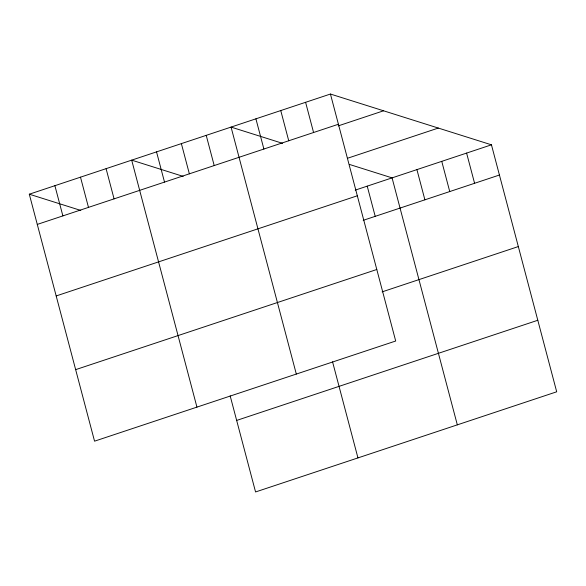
<?xml version="1.0" encoding="UTF-8"?>
<svg xmlns="http://www.w3.org/2000/svg" width="586" height="586" viewBox="0 0 586 586"><rect width="100%" height="100%" fill="white"/><g stroke="black" fill="none" stroke-linecap="round" stroke-linejoin="round"><path stroke-width="0.88" d="M330.438 94.038L395.697 341.015L94.551 441.177L29.3 194.2L330.438 94.038L491.449 144.823L556.7 391.8L255.562 491.962L230.166 395.858M37.284 224.409L338.422 124.247M338.166 125.902L383.574 110.798M347.505 158.271L438.313 128.063M355.233 190.128L491.449 144.823M56.183 295.945L357.321 195.783M363.21 220.336L499.426 175.031M75.653 369.641L376.798 269.487M382.116 291.872L518.324 246.567M236.656 420.426L537.802 320.264M282.562 143.336L231.067 127.096L296.318 374.073M349.564 164.468L392.071 177.873L457.322 424.85M183.184 176.386L131.689 160.146L196.94 407.123M29.3 194.2L80.795 210.44M466.603 153.085L474.587 183.293M441.756 161.348L449.74 191.556M416.917 169.61L424.894 199.819M367.224 186.136L375.208 216.344M305.599 102.301L313.576 132.509M280.753 110.571L288.737 140.779M332.555 361.804L357.951 457.908M255.906 118.833L263.89 149.042M206.221 135.359L214.205 165.567M181.374 143.621L189.359 173.83M156.535 151.884L164.512 182.092M106.088 168.658L114.072 198.866M80.494 177.17L88.479 207.378M54.894 185.689L62.878 215.897"/></g></svg>
